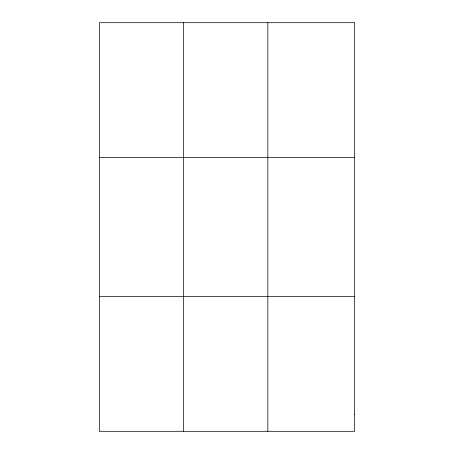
<?xml version="1.0" encoding="UTF-8"?>
<svg xmlns="http://www.w3.org/2000/svg" width="454" height="454" viewBox="0 0 454 454"><rect width="100%" height="100%" fill="white"/><g stroke="black" fill="none" stroke-linecap="round" stroke-linejoin="round"><path stroke-width="0.68" d="M183.62 431.3L183.62 22.7M267.832 431.3L267.832 22.7M99.403 157.538L354.597 157.538M99.403 296.462L354.597 296.462M354.597 414.445L354.597 431.3L99.403 431.3L99.403 22.7L354.597 22.7L354.597 414.445"/></g></svg>
